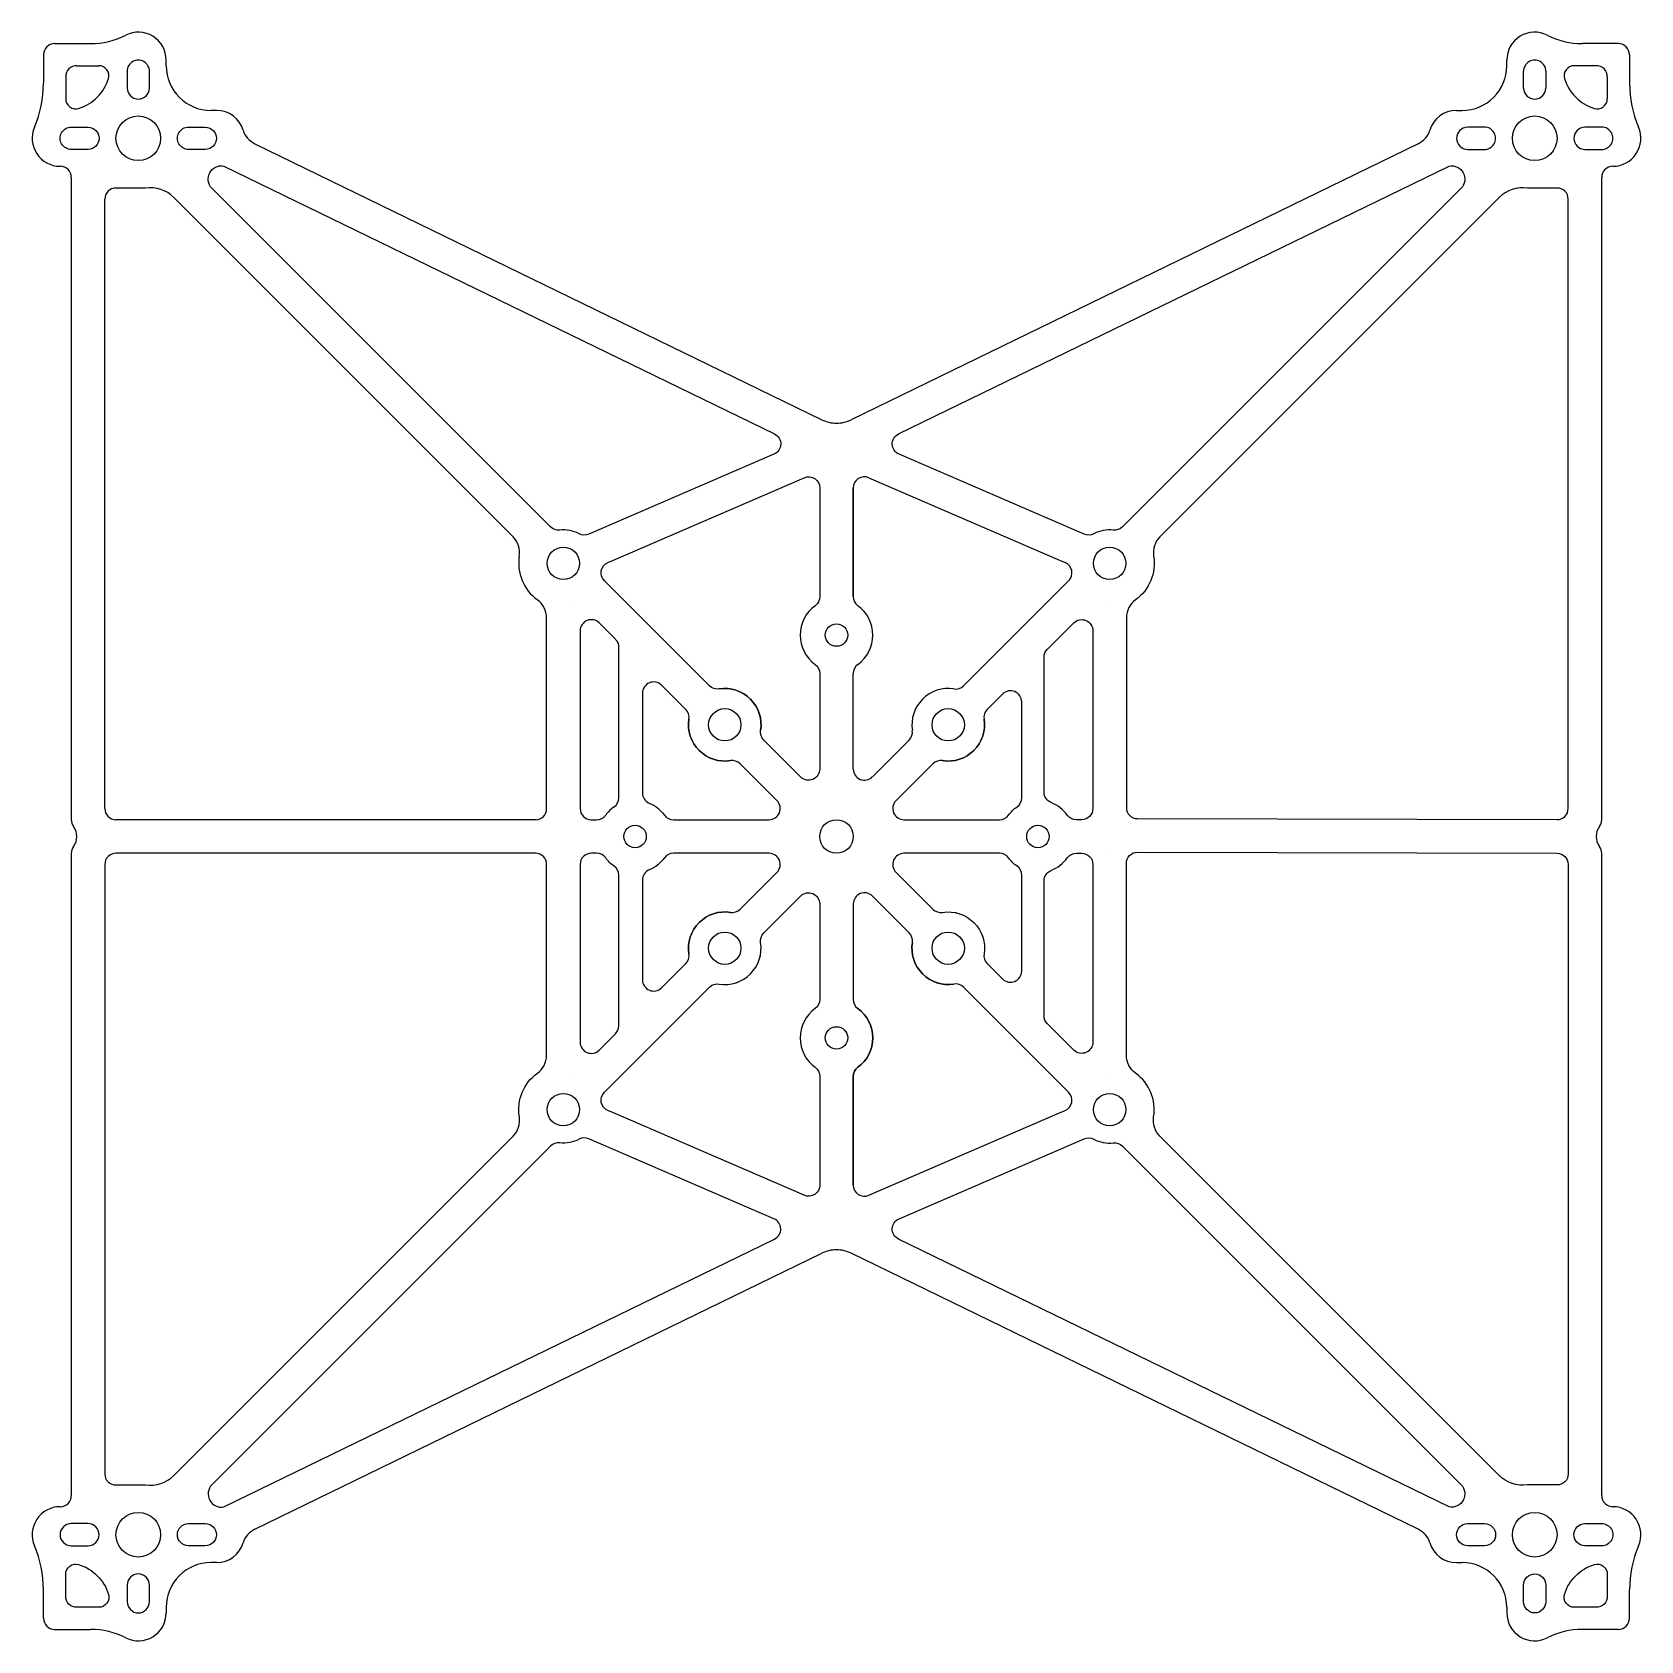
# Model space of a CAD drawing. Header units: millimetres. Extents: x -72 to 72, y -72 to 72.
import ezdxf

# ---------------------------------------------------------------- set-up
doc = ezdxf.new("R2010")
doc.units = ezdxf.units.MM
doc.layers.get('0').update_dxf_attribs({"linetype": 'CONTINUOUS'})

msp = doc.modelspace()

# ---------------------------------------------------------------- linework, layer by layer
for p, q in [((-69.99, 70.98), (-66.77, 70.98)), ((69.99, 70.98), (66.77, 70.98)), ((-70.99, 69.98), (-70.99, 67.43)), ((-60, 69), (-60, 69.5)), ((60, 69), (60, 69.5)), ((70.99, 69.98), (70.99, 67.43)), ((-69, 68), (-69, 66.03)), ((-68, 69), (-66.03, 69)), ((-63.5, 68.5), (-63.5, 67)), ((-61.5, 67), (-61.5, 68.5)), ((61.5, 67), (61.5, 68.5)), ((63.5, 68.5), (63.5, 67)), ((68, 69), (66.03, 69)), ((69, 68), (69, 66.03)), ((-55.5, 65), (-56, 65)), ((55.5, 65), (56, 65)), ((-52.07, 62.01), (-1.31, 37.31)), ((52.07, 62.01), (1.31, 37.31)), ((-69.5, 60), (-69.5, 60)), ((69.5, 60), (69.5, 60)), ((-68.5, 59), (-68.5, 1.5)), ((-61.86, 58.05), (-64.5, 58.05)), ((68.5, 1.5), (68.5, 59)), ((-65.5, 2.5), (-65.5, 57.05)), ((-28.95, 26.83), (-59.32, 57.2)), ((2.9, 32.12), (19.95, 24.75)), ((1.5, 31.2), (1.5, 21.47)), ((1.5, 21.47), (1.5, 31.2)), ((19.95, 24.75), (20.47, 24.53)), ((23.39, 25.51), (23.39, 25.51)), ((20.78, 22.9), (11.37, 13.49)), ((-23.99, 21.16), (-23.99, 21.16)), ((23.99, 21.16), (23.99, 21.16)), ((-25.95, 2.5), (-25.95, 19.57)), ((-19.77, 17.65), (-21.24, 19.12)), ((-22.95, 18.41), (-22.95, 2.5)), ((-19.48, 3.47), (-19.48, 16.94)), ((1.5, 6.04), (1.5, 14.59)), ((6.51, 8.63), (3.21, 5.33)), ((-26.95, 1.5), (-64.5, 1.5)), ((-21.95, 1.5), (-21.47, 1.5)), ((-19.48, 0), (-19.48, 0)), ((24.44, -1.39), (24.45, -1.39)), ((-68.5, -1.5), (-68.5, -59)), ((68.5, -59), (68.5, -1.5)), ((-23.99, -21.16), (-23.99, -21.16)), ((1.5, -31.2), (1.5, -21.47)), ((23.99, -21.16), (23.99, -21.16)), ((23.39, -25.51), (23.39, -25.51)), ((-52.07, -62.01), (-1.31, -37.31)), ((52.07, -62.01), (1.31, -37.31)), ((-69.5, -60), (-69.5, -60)), ((69.5, -60), (69.51, -60)), ((-67, -61.5), (-68.5, -61.5)), ((-68.5, -63.5), (-67, -63.5)), ((-55.5, -65), (-56, -65)), ((55.5, -65), (56, -65)), ((-70.99, -69.98), (-70.99, -67.43)), ((70.99, -69.98), (70.99, -67.43)), ((-60, -69), (-60, -69.5)), ((60, -69), (60, -69.5)), ((-69.99, -70.98), (-66.77, -70.98)), ((69.99, -70.98), (66.77, -70.98))]:
    msp.add_line(p, q)
for points in [[(-67, 63.5, -0.99998), (-67, 61.5), (-68.5, 61.5, -1.000005), (-68.5, 63.5)], [(-56.5, 61.5), (-58, 61.5, -1.000002), (-58, 63.5), (-56.5, 63.5, -1)], [(56.5, 63.5, 1), (56.5, 61.5), (58, 61.5, 1.000002), (58, 63.5)], [(67, 63.5, 0.99998), (67, 61.5), (68.5, 61.5, 1.000005), (68.5, 63.5)], [(-22.17, 27.06, -0.22773), (-23.04, 27.1, 0.150726), (-24.78, 27.43, -0.227735), (-25.59, 27.72), (-55.9, 58.02, -0.736485), (-54.84, 60.02), (-5.55, 36.04, -0.641359), (-5.6, 34.22)], [(55.9, 58.02), (25.59, 27.72, -0.227735), (24.78, 27.43, 0.150726), (23.04, 27.1, -0.22773), (22.17, 27.06), (5.6, 34.22, -0.641359), (5.55, 36.04), (54.84, 60.02, -0.736485)], [(25.95, 2.6, 0.413465), (26.94, 1.6), (64.5, 1.51, 0.414964), (65.5, 2.51), (65.5, 57.05, 0.414214), (64.5, 58.05), (61.86, 58.05, 0.236067), (59.32, 57.2), (28.95, 26.83, 0.241533), (28.39, 25.09, -0.284996), (26.78, 21.2, 0.24153), (25.95, 19.57)], [(-1.91, 15.4, -0.239929), (-1.5, 14.59), (-1.5, 6.04, -0.668175), (-3.21, 5.33), (-6.51, 8.63, -0.239932), (-6.79, 9.49, 0.509173), (-10.51, 13.21, -0.239932), (-11.37, 13.49), (-20.78, 22.9, -0.529758), (-20.47, 24.53), (-19.95, 24.75), (-2.9, 32.12, -0.539284), (-1.5, 31.2), (-1.5, 21.47, -0.239932), (-1.91, 20.66, 0.509176)], [(21.24, 19.12, -0.668176), (22.95, 18.41), (22.95, 2.5, -0.414211), (21.95, 1.5), (21.47, 1.5, -0.239931), (20.66, 1.91, 0.143114), (19.22, 3.03, -0.308648), (18.58, 3.96), (18.58, 16.05, -0.198911), (18.87, 16.75)], [(-13.49, 11.37), (-15.66, 13.54, 0.66818), (-17.37, 12.83), (-17.37, 3.91, 0.300596), (-16.76, 2.99, -0.135605), (-15.4, 1.91, 0.23993), (-14.59, 1.5), (-6.04, 1.5, 0.668181), (-5.33, 3.21), (-8.63, 6.51, 0.239933), (-9.49, 6.79, -0.509181), (-13.21, 10.51, 0.239932)], [(8.63, 6.51), (5.33, 3.21, 0.668181), (6.04, 1.5), (14.59, 1.5, 0.23993), (15.4, 1.91, -0.08206), (16.16, 2.66, 0.243759), (16.58, 3.47), (16.58, 12.05, 0.66818), (14.87, 12.75), (13.49, 11.37, 0.239932), (13.21, 10.51, -0.509181), (9.49, 6.79, 0.239933)], [(64.5, -1.49, -0.413463), (65.5, -2.49), (65.5, -57.05, -0.414214), (64.5, -58.05), (61.86, -58.05, -0.236068), (59.32, -57.2), (28.95, -26.83, -0.241531), (28.39, -25.09, 0.284996), (26.78, -21.2, -0.241531), (25.95, -19.57), (25.95, -2.4, -0.414964), (26.95, -1.4)], [(-65.5, -57.05, 0.414214), (-64.5, -58.05), (-61.86, -58.05, 0.236068), (-59.32, -57.2), (-28.95, -26.83, 0.241531), (-28.39, -25.09, -0.284996), (-26.78, -21.2, 0.241531), (-25.95, -19.57), (-25.95, -2.5, 0.414214), (-26.95, -1.5), (-64.5, -1.5, 0.414214), (-65.5, -2.5)], [(-19.91, -2.66, -0.082033), (-20.66, -1.91, 0.239932), (-21.47, -1.5), (-21.95, -1.5, 0.414214), (-22.95, -2.5), (-22.95, -18.41, 0.668179), (-21.24, -19.12), (-19.78, -17.65, 0.198881), (-19.48, -16.95), (-19.48, -3.47, 0.243761)], [(-14.59, -1.5, 0.239932), (-15.4, -1.91, -0.135605), (-16.76, -2.99, 0.300594), (-17.37, -3.91), (-17.37, -12.83, 0.668179), (-15.66, -13.54), (-13.49, -11.37, 0.239932), (-13.21, -10.51, -0.509176), (-9.49, -6.79, 0.239932), (-8.63, -6.51), (-5.33, -3.21, 0.668178), (-6.04, -1.5)], [(9.49, -6.79, -0.509176), (13.21, -10.51, 0.239932), (13.49, -11.37), (14.87, -12.75, 0.668179), (16.58, -12.05), (16.58, -3.47, 0.243761), (16.16, -2.66, -0.082063), (15.4, -1.91, 0.239932), (14.59, -1.5), (6.04, -1.5, 0.668178), (5.33, -3.21), (8.63, -6.51, 0.239932)], [(21.47, -1.5), (21.95, -1.5, -0.414214), (22.95, -2.5), (22.95, -18.41, -0.668179), (21.24, -19.12), (18.87, -16.75, -0.198912), (18.58, -16.05), (18.58, -3.96, -0.308646), (19.22, -3.03, 0.143116), (20.66, -1.91, -0.239932)], [(-1.5, -6.04), (-1.5, -14.59, -0.239932), (-1.91, -15.4, 0.509175), (-1.91, -20.66, -0.239932), (-1.5, -21.47), (-1.5, -31.2, -0.539283), (-2.9, -32.12), (-19.95, -24.75), (-20.47, -24.53, -0.529758), (-20.78, -22.9), (-11.37, -13.49, -0.239931), (-10.51, -13.21, 0.509174), (-6.79, -9.49, -0.239931), (-6.51, -8.63), (-3.21, -5.33, -0.668179)], [(20.47, -24.53, 0.529758), (20.78, -22.9), (11.37, -13.49, 0.239931), (10.51, -13.21, -0.509174), (6.79, -9.49, 0.239931), (6.51, -8.63), (3.21, -5.33, 0.668179), (1.5, -6.04), (1.5, -14.59, 0.239932), (1.91, -15.4, -0.509175), (1.91, -20.66, 0.239932), (1.5, -21.47), (1.5, -31.2, 0.539283), (2.9, -32.12), (19.95, -24.75)], [(-5.55, -36.04, 0.641359), (-5.6, -34.22), (-22.17, -27.06, 0.227735), (-23.04, -27.1, -0.15073), (-24.78, -27.43, 0.227735), (-25.59, -27.72), (-55.9, -58.02, 0.736513), (-54.84, -60.02)], [(22.17, -27.06, -0.227735), (23.04, -27.1, 0.15073), (24.78, -27.43, -0.227735), (25.59, -27.72), (55.9, -58.02, -0.736513), (54.84, -60.02), (5.55, -36.04, -0.641359), (5.6, -34.22)], [(-58, -63.5, -1), (-58, -61.5), (-56.5, -61.5, -1), (-56.5, -63.5)], [(56.5, -61.5), (58, -61.5, -1), (58, -63.5), (56.5, -63.5, -1)], [(68.5, -63.5), (67, -63.5, -0.999951), (67, -61.5), (68.5, -61.5, -1.000002)], [(-69, -66.03, -0.50337), (-67.84, -65.17, -0.250466), (-65.17, -67.84, -0.50337), (-66.03, -69), (-68, -69, -0.414214), (-69, -68)], [(-61.5, -68.5), (-61.5, -67, 1), (-63.5, -67), (-63.5, -68.5, 1)], [(63.5, -67), (63.5, -68.5, -1), (61.5, -68.5), (61.5, -67, -1)], [(69, -66.03), (69, -68, -0.414214), (68, -69), (66.03, -69, -0.50337), (65.17, -67.84, -0.250466), (67.84, -65.17, -0.50337)]]:
    msp.add_lwpolyline(points, format="xyb", close=True)
for centre, radius in [((-62.5, 62.5), 2), ((62.5, 62.5), 2), ((-24.45, 24.45), 1.45), ((24.45, 24.45), 1.45), ((0, 18.03), 1), ((-10, 10), 1.45), ((10, 10), 1.45), ((0, 0), 1.5), ((-18.03, 0), 1), ((18.03, 0), 1), ((-10, -10), 1.45), ((10, -10), 1.45), ((0, -18.03), 1), ((-24.45, -24.45), 1.45), ((24.45, -24.45), 1.45), ((-62.5, -62.5), 2), ((62.5, -62.5), 2)]:
    msp.add_circle(centre, radius)
for centre, radius, start, end in [((-69.99, 69.98), 1, 89.9989, 179.9989), ((-66.77, 77.98), 7, 270, 296.7396), ((-62.5, 69.5), 2.5, 0, 116.7425), ((62.5, 69.5), 2.5, 63.2575, 180), ((66.77, 77.98), 7, 243.2604, 270), ((69.99, 69.98), 1, 0.0011, 90.0011), ((-62.5, 68.5), 1, -0.021, 180.007), ((62.5, 68.5), 1, -0.007, 180.021), ((-68, 68), 1, 90.0007, 180.0014), ((-69, 69), 4, 286.8775, 343.1231), ((-66.03, 68.1), 0.9, -16.8841, 90.0052), ((-56, 69), 4, 180.003, 270.0005), ((56, 69), 4, 269.9995, 359.997), ((66.03, 68.1), 0.9, 89.9948, 196.8841), ((69, 69), 4, 196.8769, 253.1225), ((68, 68), 1, -0.0014, 89.9993), ((-80.99, 67.43), 10, -23.2274, 0.0013), ((-62.5, 67), 1, 180.0008, 359.9998), ((62.5, 67), 1, 180.0002, 359.9992), ((80.99, 67.43), 10, 179.9987, 203.2274), ((-68.1, 66.03), 0.9, 180.0029, 286.8778), ((-55.5, 62.5), 2.5, 16.9312, 89.999), ((55.5, 62.5), 2.5, 90.001, 163.0688), ((68.1, 66.03), 0.9, 253.1222, 359.9971), ((-69.5, 62.5), 2.5, 156.7626, 270.0027), ((69.5, 62.5), 2.5, -90.0027, 23.2374), ((-51.2, 63.81), 2, 196.9312, 244.0465), ((51.2, 63.81), 2, 295.9535, 343.0688), ((-69.5, 59), 1, 0, 89.9999), ((69.5, 59), 1, 89.9989, 180), ((-64.5, 57.05), 1, 90, 180), ((-61.44, 55.08), 3, 45.0001, 98.1301), ((0, 40), 3, 244.0465, 269.9999), ((0, 40), 3, 270.0001, 295.9535), ((2.5, 31.2), 1, 66.6511, 180.0002), ((-30.37, 25.42), 2, -9.3149, 45.0002), ((-24.45, 24.45), 4, 170.6851, 234.3145), ((20.08, 23.61), 1, -44.9999, 66.6511), ((-27.95, 19.57), 2, -0.0002, 54.3145), ((2.5, 21.47), 1, 180.0002, 233.9684), ((2.5, 21.47), 1, 180.0002, 233.9685), ((0, 18.03), 3.25, -53.9681, 53.9681), ((0, 18.03), 3.25, -53.9681, 53.9684), ((-21.95, 18.41), 1, 45.0001, 179.9997), ((-20.48, 16.94), 1, -0.0068, 44.9997), ((2.5, 14.59), 1, 126.0319, 179.9995), ((2.5, 14.59), 1, 126.0319, 180), ((-10, 10), 3.25, 315.0017, 315.0017), ((-10, 10), 3.25, 315.0017, 315.0017), ((10, 10), 3.25, 81.0319, 188.9679), ((10, 10), 3.25, 224.9983, 224.9983), ((10, 10), 3.25, 224.9983, 224.9983), ((10, 10), 3.25, 81.0319, 188.9679), ((10.66, 14.2), 1, 261.0319, 315.0001), ((-10, 10), 3.25, 171.0315, 278.9687), ((10, 10), 3.25, -98.9687, 8.9685), ((5.8, 9.34), 1, -45.0004, 8.9679), ((2.5, 6.04), 1, 180.0001, 314.9996), ((-20.48, 3.47), 1, 305.1963, 359.9932), ((-67.5, 1.5), 1, 180, 216.8699), ((-64.5, 2.5), 1, 180, 270), ((-26.95, 2.5), 1, 270, 359.9999), ((-21.95, 2.5), 1, 179.9996, 269.9994), ((-21.47, 2.5), 1, 269.9992, 323.9673), ((-18.03, 0), 3.25, 125.1963, 143.9671), ((67.5, 1.5), 1, -36.8701, 0), ((-69.5, 0), 1.5, -36.8699, 36.8699), ((69.5, 0), 1.5, 143.1299, 216.8701), ((-67.5, -1.5), 1, 143.1301, 180), ((67.5, -1.5), 1, 0, 36.8701), ((-10, -10), 3.25, 44.9999, 44.9999), ((-10, -10), 3.25, 81.0318, 188.9683), ((-10, -10), 3.25, 44.9999, 44.9999), ((10, -10), 3.25, 135.0001, 135.0001), ((10, -10), 3.25, 135.0001, 135.0001), ((-10, -10), 3.25, -98.968, 8.968), ((10, -10), 3.25, 171.032, 278.968), ((2.5, -14.59), 1, 180, 233.9681), ((0, -18.03), 3.25, -53.9681, 53.9681), ((0, -40), 3, 90, 115.9534), ((0, -40), 3, 64.0466, 90), ((-69.5, -59), 1, -90, 0), ((69.5, -59), 1, 180, 270.8103), ((-69.5, -62.5), 2.5, 90.0023, 203.2308), ((69.5, -62.5), 2.5, -23.2308, 90), ((-68.5, -62.5), 1, 90, 270), ((-67, -62.5), 1, -90, 90), ((-55.5, -62.5), 2.5, 270, 343.0687), ((-51.2, -63.81), 2, 115.9534, 163.0687), ((51.2, -63.81), 2, 16.9313, 64.0466), ((55.5, -62.5), 2.5, 196.9313, 270), ((-80.99, -67.43), 10, 0, 23.2308), ((80.99, -67.43), 10, 156.7692, 180), ((-56, -69), 4, 90, 180), ((56, -69), 4, 0, 90), ((-69.99, -69.98), 1, 180, 270), ((-62.5, -69.5), 2.5, -116.7404, 0), ((62.5, -69.5), 2.5, 180, 296.7404), ((69.99, -69.98), 1, -90, 0), ((-66.77, -77.98), 7, 63.2596, 90), ((66.77, -77.98), 7, 90, 116.7404)]:
    msp.add_arc(centre, radius, start, end)
at = {"extrusion": (0, 0, -1)}
for centre, radius, start, end in [((10, 10), 3.25, 81.0319, 188.9679), ((-10, -10), 3.25, 81.0318, 188.9683), ((-2.5, -21.47), 1, 0, 53.9681)]:
    msp.add_arc(centre, radius, start, end, dxfattribs=at)

doc.saveas('drawing.dxf')
